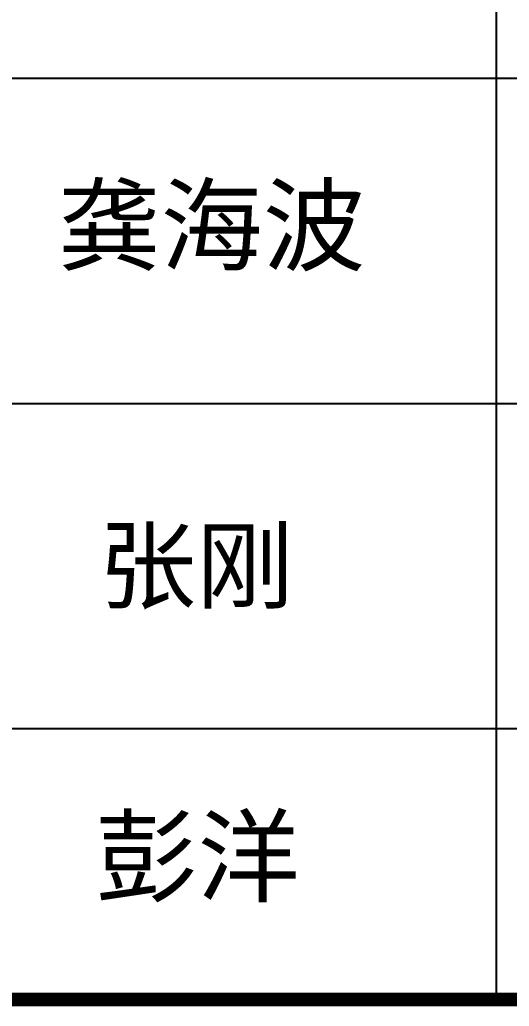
# Model space of a CAD drawing. Extents: x 69728788 to 150676229, y 15322671 to 43663798.
# Drawn here: x 75266228 to 75269827, y 19885404 to 19892657 of the extents above; entities that cross this region are included whole.
import ezdxf

# ---------------------------------------------------------------- set-up
doc = ezdxf.new("R2010")
doc.units = 0
doc.header["$LTSCALE"] = 1000
doc.header["$MEASUREMENT"] = 0
doc.layers.add('图框', color=253, linetype='CONTINUOUS')
doc.styles.add('STYLE-黑体', font='simhei.ttf')

msp = doc.modelspace()

# ---------------------------------------------------------------- linework, layer by layer
at = {"layer": '图框', "color": 0}
for p, q in [((75261765.8, 19892227.1), (75273784.3, 19892227.1)), ((75261765.8, 19889836.7), (75273784.3, 19889836.7)), ((75261765.8, 19887446.3), (75273784.3, 19887446.3))]:
    msp.add_line(p, q, dxfattribs=at)
msp.add_lwpolyline([(75269733.8, 19885454.3), (75269733.8, 19897007.9)], dxfattribs=at)
at = {"layer": '图框', "color": 0, "const_width": 100}
msp.add_lwpolyline([(75261765.8, 19885454.3), (75273784.3, 19885454.3)], dxfattribs=at)

# ---------------------------------------------------------------- texts
at = {"layer": '图框', "color": 4, "style": 'STYLE-黑体'}
for s, height, p in [('龚海波', 552.18, (75266509.3, 19890868.3)), ('张刚', 525.89, (75266807.7, 19888381.4)), ('彭洋', 552.18, (75266780.7, 19886228.5))]:
    msp.add_text(s, height=height, dxfattribs=at).set_placement(p)

doc.saveas('drawing.dxf')
